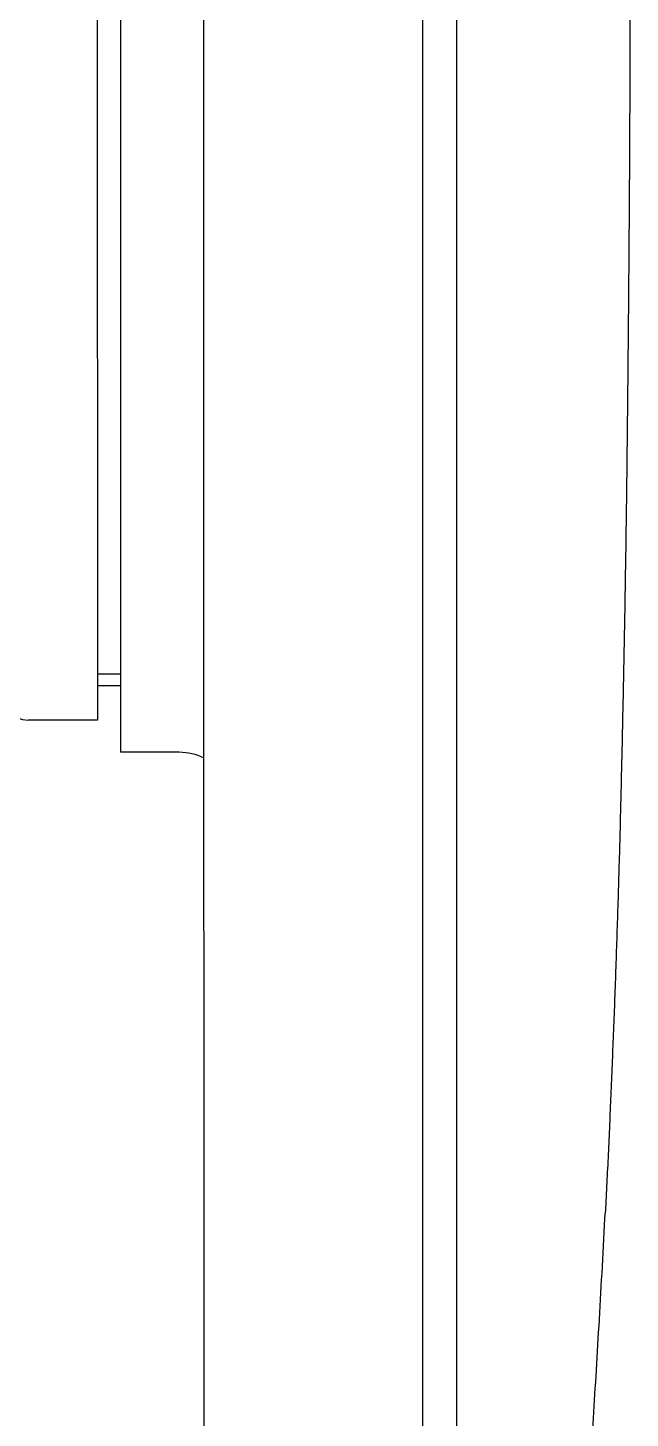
# Model space of a CAD drawing. Header units: millimetres. Extents: x 156850 to 204135, y 56350 to 74150.
# Drawn here: x 175096.4 to 175139.1, y 60700.6 to 60799.1 of the extents above; entities that cross this region are included whole.
import ezdxf

# ---------------------------------------------------------------- set-up
doc = ezdxf.new("R2010")
doc.units = ezdxf.units.MM
doc.header["$LTSCALE"] = 150
doc.layers.add('-----33 Equipment', color=5, linetype='Continuous')

# ---------------------------------------------------------------- blocks, each defined once
blk = doc.blocks.new('X-2F-PLAN$0$A$C73FA2420')
at = {"color": 0, "linetype": 'Continuous'}
for p, q in [((995.7859836146235, 536.9682279421249), (995.7853036412271, 541.8782278937288)), ((1081.637966759037, 536.9801173669985), (995.7859973752638, 536.9682279403205)), ((998.2339490007143, 536.9688980256906), (998.2339490007143, 535.3215739232255)), ((999.0376511892537, 535.3212173043867), (999.0374230365269, 536.9686782255885)), ((993.5008739575278, 531.1595618196297), (993.500297726714, 535.3204504504101)), ((1078.386771473102, 535.3327100637252), (993.5003155154409, 535.3204504534951)), ((919.088169981027, 529.4001461013104), (958.1824087897548, 529.4061599610723)), ((958.1824087897548, 529.4061599610723), (1003.4552482086, 529.4094503673259)), ((1003.4552482086, 529.4094503673259), (1158.388149523293, 529.4089654596173)), ((958.1829798854887, 513.9061604692251), (919.0887410788564, 513.9001466176123)), ((1003.455819304916, 513.9094523956301), (958.1829798854887, 513.9061604692251)), ((1158.388720549061, 513.9089634720003), (1003.455819304916, 513.9094523956301)), ((1134.610090739792, 511.4806407091091), (938.4797320956131, 511.5061365782749))]:
    blk.add_line(p, q, dxfattribs=at)
for centre, radius, start, end in [((997.7853036220185, 541.8785048685968), 2, 90.00793474551011, 180.0079347455097), ((989.5008739959449, 531.1590078697773), 4, 334.0212482376994, 0.007934745509656838)]:
    blk.add_arc(centre, radius, start, end, dxfattribs=at)
for points, start_tangent, end_tangent in [([(943.0689464493189, 502.0003737736843), (946.3024676392088, 501.7925254618167), (949.7152473311871, 501.5832561958232), (953.3002157288138, 501.3717970094876), (957.049655160401, 501.1592757701874), (960.9548530480824, 500.9487577592954)], (0.997815382824108, -0.06606407344069753), (0.9986123215590521, -0.05266337655706597)), ([(982.5830008266494, 500.0692062667222), (977.9979644275736, 500.2199648577953), (973.5228916045744, 500.3873977657058), (969.194716965314, 500.5638679136173), (965.0201983412262, 500.748948664288), (960.952051303233, 500.9487580102286)], (-0.9995109308292189, 0.0312713791337175), (-0.9986109484813696, 0.05268940665024722)), ([(1006.602194502484, 499.5275393365882), (1001.704573384137, 499.6118409676128), (996.7843184337253, 499.7093834375264), (991.9542743763886, 499.8160288970103), (987.21614399401, 499.9333729445934), (982.5830008266494, 500.0692062667222)], (-0.999874586037337, 0.01583705138642437), (-0.9995109216591649, 0.03127167223027874)), ([(1031.731869637035, 499.2637546809856), (1026.623612319236, 499.3031182541745), (1021.576462271623, 499.3482257541036), (1016.556991538266, 499.398697199591), (1011.563658986357, 499.4568108046078), (1006.602194502484, 499.5275393365882)], (-0.9999746002597519, 0.007127330171552997), (-0.9998745858948704, 0.01583706038242364)), ([(1056.656044036965, 499.1891525691026), (1051.793072128552, 499.1885406067013), (1046.795803800225, 499.1989677395904), (1041.798395818681, 499.2140507836011), (1036.781255859649, 499.2340393693885), (1031.731869637035, 499.2637546809856)], (-0.9999996781721897, -0.000802281442383785), (-0.99997459994759, 0.00712737396346312))]:
    blk.add_spline(points, degree=3, dxfattribs=dict(at, start_tangent=start_tangent, end_tangent=end_tangent))
blk = doc.blocks.new('X-2F-PLAN$0$zw$C47F')
at = {"layer": '-----33 Equipment'}
blk.add_blockref('X-2F-PLAN$0$A$C73FA2420', (2898.048655769322, 848.0194521513768), dxfattribs=at)

msp = doc.modelspace()

# ---------------------------------------------------------------- block references
at = {"layer": '-----33 Equipment', "rotation": 90.00000000000001}
msp.add_blockref('X-2F-PLAN$0$zw$C47F', (176486.2969182868, 56856.21575695537), dxfattribs=at)

doc.saveas('drawing.dxf')
